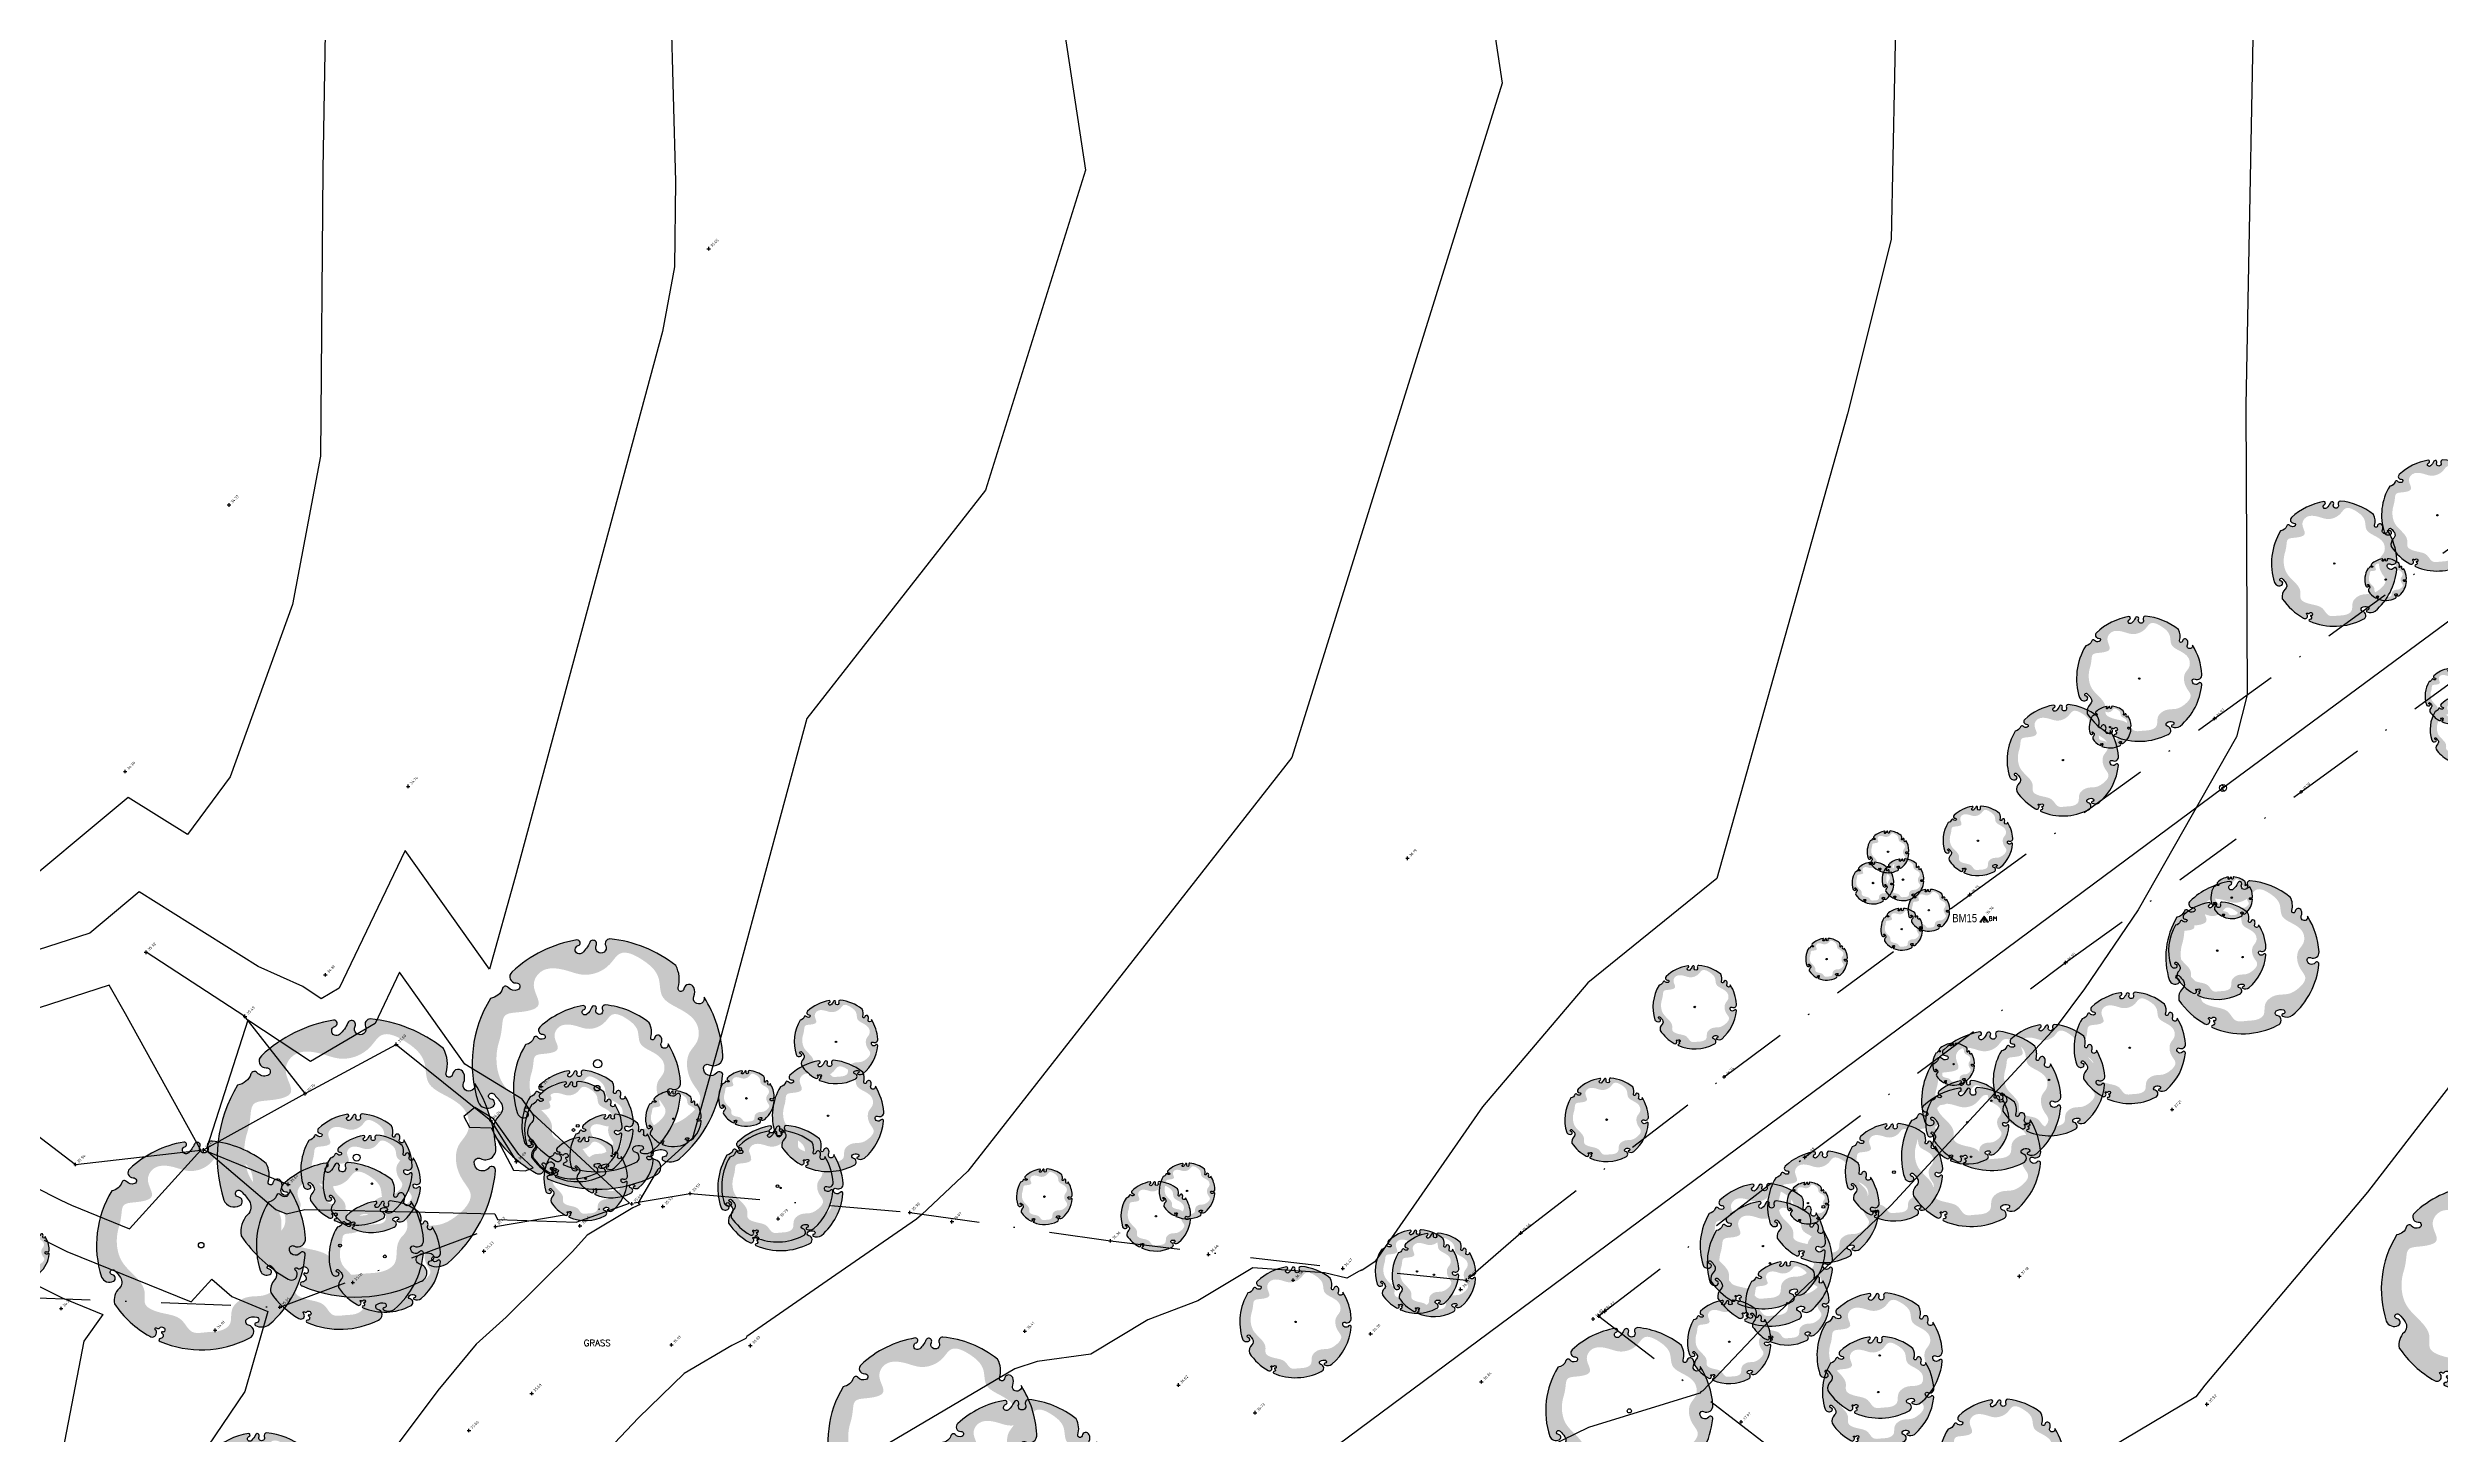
# Model space of a CAD drawing. Header units: metres. Extents: x 245957 to 247358, y 7418632 to 7419642.
# Drawn here: x 246741.4 to 246912.9, y 7419005.5 to 7419104.9 of the extents above; entities that cross this region are included whole.
import ezdxf
from ezdxf.enums import TextEntityAlignment as Align

# ---------------------------------------------------------------- set-up
doc = ezdxf.new("R2010")
doc.units = ezdxf.units.M
doc.linetypes.add('DASHDOT', pattern=[10, 5, -2.5, 0, -2.5])
doc.linetypes.add('PHANTOM', pattern=[2.5, 1.25, -0.25, 0.25, -0.25, 0.25, -0.25])
for name, color, linetype in [('-TEXT', 7, 'Continuous'), ('017_NAIL-L', 8, 'Continuous'), ('102_TOP_OF_BANK', 37, 'PHANTOM'), ('102_TOP_OF_BANK-L', 37, 'PHANTOM'), ('102_TOP_OF_BANK-S', 37, 'PHANTOM'), ('104_EXISTING_SURFACE-L', 35, 'Continuous'), ('104_EXISTING_SURFACE-S', 35, 'Continuous'), ('201_SINGLE_TREE-H', 63, 'Continuous'), ('201_SINGLE_TREE-S', 96, 'Continuous'), ('203_GROUP_TREES', 116, 'DASHDOT'), ('203_GROUP_TREES-L', 116, 'DASHDOT'), ('203_GROUP_TREES-S', 116, 'DASHDOT'), ('EX-BENCHMARK', 7, 'Continuous'), ('EX-BENCHMARK_(SLS)', 8, 'Continuous'), ('Surface_Contours_Major', 4, 'Continuous'), ('Surface_Contours_Minor', 253, 'Continuous')]:
    doc.layers.add(name, color=color, linetype=linetype)
doc.layers.add('717_ELEC_LINE_OVER', color=7, linetype='Continuous', true_color=0xffa500)
doc.layers.add('EX-ELECT_POLE_(SLS)', color=7, linetype='Continuous', true_color=0xffa500)
doc.styles.add('BOLD', font='ARIALN.TTF')
doc.styles.add('ISO2.5', font='isocp.shx', dxfattribs={"height": 2.5})
doc.styles.get("Standard").update_dxf_attribs({"font": 'SIMPLEX.shx'})

# ---------------------------------------------------------------- blocks, each defined once
blk = doc.blocks.new('BM')
at = {"color": 0, "linetype": 'Continuous', "lineweight": 13}
for p, q in [((0, 0), (-0.31, -0.44)), ((-0.19, -0.44), (0, 0)), ((0, 0), (-0.06, -0.44)), ((0, 0), (0.19, -0.44)), ((0.31, -0.44), (0, 0)), ((0, 0), (0.06, -0.44)), ((-0.31, -0.44), (-0.19, -0.44)), ((-0.06, -0.44), (0.06, -0.44)), ((0.19, -0.44), (0.31, -0.44)), ((0.47, -0.02), (0.38, -0.02)), ((0.38, -0.02), (0.38, -0.34)), ((0.47, -0.16), (0.38, -0.16)), ((0.38, -0.16), (0.39, -0.16)), ((0.38, -0.34), (0.47, -0.34)), ((0.38, -0.34), (0.39, -0.34)), ((0.52, -0.04), (0.47, -0.02)), ((0.47, -0.16), (0.52, -0.14)), ((0.52, -0.17), (0.47, -0.16)), ((0.47, -0.34), (0.52, -0.33)), ((0.54, -0.09), (0.52, -0.04)), ((0.52, -0.14), (0.54, -0.09)), ((0.55, -0.21), (0.52, -0.17)), ((0.52, -0.33), (0.55, -0.29)), ((0.56, -0.25), (0.55, -0.21)), ((0.55, -0.29), (0.56, -0.25)), ((0.67, -0.34), (0.67, -0.02)), ((0.67, -0.02), (0.78, -0.19)), ((0.78, -0.19), (0.89, -0.02)), ((0.89, -0.02), (0.89, -0.34))]:
    blk.add_line(p, q, dxfattribs=at)
blk = doc.blocks.new('201C')
at = {"layer": '201_SINGLE_TREE-H', "transparency": 33554534}
h = blk.add_hatch(color=256, dxfattribs=at)
h.paths.add_polyline_path([(-0.3717, -0.3344, 0.222926), (0.0196, -0.4996, 0.770799), (0.0439, -0.4417, -0.650302), (0.0511, -0.4116, -0.234737), (0.0964, -0.4247, -0.847312), (0.0816, -0.4475, 0.78443), (0.0732, -0.4583, 0.276934), (0.1352, -0.4813, 0.193599), (0.4309, -0.2536, 0.800435), (0.4144, -0.2337, -0.75216), (0.3757, -0.1925, -0.528914), (0.4006, -0.1909, 0.594112), (0.4663, -0.1804, 0.123805), (0.4962, 0.0616, -1.41759), (0.4607, 0.0811, 0.206906), (0.4758, 0.1133, 0.759729), (0.4374, 0.1252, -1.073307), (0.4187, 0.1392, 0.194379), (0.4474, 0.2231, 0.144612), (0.2544, 0.4304, 0.53339), (0.2277, 0.4128, -1.592592), (0.1939, 0.4293, 1.030038), (0.1758, 0.4513, -0.10361), (0.1314, 0.4262, -1.238487), (0.1282, 0.4593, 0.884725), (0.1336, 0.4818, 0.147549), (-0.1551, 0.4753, 0.71725), (-0.1579, 0.4291, -0.864032), (-0.1646, 0.4015, -0.310704), (-0.1946, 0.4266, 0.58143), (-0.2167, 0.4321, -0.281558), (-0.2766, 0.4162), (-0.2775, 0.4159, 0.217121), (-0.4959, 0.0634), (-0.4959, 0.0634, 0.440011), (-0.4522, 0.021, 0.723973), (-0.4442, 0.0516, -1.384648), (-0.4262, 0.0659, -0.051107), (-0.4149, 0.0223, -0.361502), (-0.441, -0.0208, 0.256822), (-0.4937, -0.0791, 0.116166), (-0.4065, -0.2911, 0.67803), (-0.3682, -0.2843, 0.170035), (-0.3696, -0.274, -1.054701), (-0.3596, -0.2696, 0.431903), (-0.3468, -0.2749, -0.910728), (-0.3329, -0.2993, -0.42046), (-0.3418, -0.2976, 1.007885), (-0.3479, -0.3018, -0.766634), (-0.3646, -0.3216, 0.938602), (-0.3717, -0.3344)])
edge = h.paths.add_edge_path(flags=16)
edge.add_spline(control_points=[(-0.3177, 0.2468), (-0.303, 0.2628), (-0.2856, 0.2893), (-0.256, 0.3411), (-0.1928, 0.3155), (-0.0921, 0.286), (-0.1162, 0.3941), (-0.0359, 0.4462), (0.0392, 0.3985), (0.1028, 0.3299), (0.1957, 0.3214), (0.2784, 0.3804), (0.3442, 0.2961), (0.3785, 0.2147), (0.3303, 0.1307), (0.3915, 0.0592), (0.4378, -0.0139), (0.4055, -0.0919), (0.3459, -0.1091), (0.3102, -0.1666), (0.3057, -0.2282), (0.3286, -0.3091), (0.2408, -0.3447), (0.1647, -0.3496), (0.103, -0.3142), (0.0463, -0.3153), (0.0047, -0.3356), (-0.0139, -0.3682), (-0.0327, -0.4069), (-0.0927, -0.4151), (-0.1463, -0.3868), (-0.23, -0.3665), (-0.2245, -0.2773), (-0.2864, -0.2294), (-0.3344, -0.1941), (-0.3737, -0.1409), (-0.3276, -0.0866), (-0.344, -0.0009), (-0.3866, 0.0828), (-0.3665, 0.1796), (-0.3359, 0.2271), (-0.3177, 0.2468)], knot_values=[0, 0, 0, 0, 0.064972, 0.101243, 0.15652, 0.245586, 0.324463, 0.387907, 0.486094, 0.554514, 0.671826, 0.728629, 0.823661, 0.919885, 0.989953, 1.075257, 1.171704, 1.23593, 1.293575, 1.346478, 1.426142, 1.479146, 1.570817, 1.644481, 1.712561, 1.774901, 1.807, 1.846291, 1.885582, 1.928182, 2.007036, 2.074591, 2.151638, 2.226455, 2.293426, 2.340744, 2.397548, 2.47317, 2.587294, 2.673595, 2.754259, 2.754259, 2.754259, 2.754259], degree=3, periodic=0)
at = {"layer": '201_SINGLE_TREE-S'}
blk.add_lwpolyline([(-0.3717, -0.3344, 0.222926), (0.0196, -0.4996, 0.770799), (0.0439, -0.4417, -0.650302), (0.0511, -0.4116, -0.234737), (0.0964, -0.4247, -0.847312), (0.0816, -0.4475, 0.78443), (0.0732, -0.4583, 0.276934), (0.1352, -0.4813, 0.193599), (0.4309, -0.2536, 0.800435), (0.4144, -0.2337, -0.75216), (0.3757, -0.1925, -0.528914), (0.4006, -0.1909, 0.594112), (0.4663, -0.1804, 0.123805), (0.4962, 0.0616, -1.41759), (0.4607, 0.0811, 0.206906), (0.4758, 0.1133, 0.759729), (0.4374, 0.1252, -1.073307), (0.4187, 0.1392, 0.194379), (0.4474, 0.2231, 0.144612), (0.2544, 0.4304, 0.53339), (0.2277, 0.4128, -1.592592), (0.1939, 0.4293, 1.030038), (0.1758, 0.4513, -0.10361), (0.1314, 0.4262, -1.238487), (0.1282, 0.4593, 0.884725), (0.1336, 0.4818, 0.147549), (-0.1551, 0.4753, 0.71725), (-0.1579, 0.4291, -0.864032), (-0.1646, 0.4015, -0.310704), (-0.1946, 0.4266, 0.58143), (-0.2167, 0.4321, -0.281558), (-0.2766, 0.4162), (-0.2775, 0.4159, 0.217121), (-0.4959, 0.0634), (-0.4959, 0.0634, 0.440011), (-0.4522, 0.021, 0.723973), (-0.4442, 0.0516, -1.384648), (-0.4262, 0.0659, -0.051107), (-0.4149, 0.0223, -0.361502), (-0.441, -0.0208, 0.256822), (-0.4937, -0.0791, 0.116166), (-0.4065, -0.2911, 0.67803), (-0.3682, -0.2843, 0.170035), (-0.3696, -0.274, -1.054701), (-0.3596, -0.2696, 0.431903), (-0.3468, -0.2749, -0.910728), (-0.3329, -0.2993, -0.42046), (-0.3418, -0.2976, 1.007885), (-0.3479, -0.3018, -0.766634), (-0.3646, -0.3216, 0.938602), (-0.3717, -0.3344)], format="xyb", dxfattribs=at)
blk = doc.blocks.new('201T')
at = {"layer": '201_SINGLE_TREE-S'}
blk.add_circle((0, 0), 0.5, dxfattribs=at)
blk = doc.blocks.new('CROSS')
at = {"color": 0, "linetype": 'Continuous'}
for p, q in [((-0.5, 0), (0.5, 0)), ((0, -0.5), (0, 0.5))]:
    blk.add_line(p, q, dxfattribs=at)
blk = doc.blocks.new('PP')
at = {"layer": 'EX-ELECT_POLE_(SLS)', "color": 0}
for p, q in [((-0.08, 0.24), (0.09, 0)), ((0.09, 0), (-0.1, 0)), ((-0.1, 0), (0.07, -0.24))]:
    blk.add_line(p, q, dxfattribs=at)
blk.add_circle((0, 0), 0.25, dxfattribs=at)
blk = doc.blocks.new('G')
at = {"layer": '-TEXT'}
blk.add_text('GRASS', height=0.45, dxfattribs=at).set_placement((0.02, -0.24), align=Align.CENTER)

msp = doc.modelspace()

# ---------------------------------------------------------------- linework, layer by layer
at = {"layer": '102_TOP_OF_BANK', "ltscale": 10}
for points in [[(246759.83, 7419029.9), (246755.51, 7419035.44), (246748.42, 7419040.03)], [(246726.44, 7419032.27), (246725.42, 7419027.84), (246733.25, 7419029.09), (246736.9, 7419029.76), (246743.36, 7419024.81), (246752.54, 7419025.86), (246758.62, 7419023.39)], [(246752.54, 7419025.86), (246759.83, 7419029.9), (246766.36, 7419033.43), (246773.14, 7419027.97), (246774.97, 7419025.02)]]:
    msp.add_lwpolyline(points, dxfattribs=at)
at = {"layer": '203_GROUP_TREES'}
for p, q in [((246896.73, 7419056.8), (246917.76, 7419072.02)), ((246902.93, 7419051.54), (246925.1, 7419067.69)), ((246879.17, 7419044.16), (246896.73, 7419056.8)), ((246886.05, 7419039.29), (246902.93, 7419051.54)), ((246861.57, 7419031.1), (246879.17, 7419044.16)), ((246867.34, 7419025.33), (246886.05, 7419039.29)), ((246846.98, 7419019.9), (246861.57, 7419031.1)), ((246853.01, 7419014.29), (246867.34, 7419025.33)), ((246773.47, 7419020.36), (246787.44, 7419022.74)), ((246787.44, 7419022.74), (246803.19, 7419021.38)), ((246758.02, 7419014.58), (246773.47, 7419020.36)), ((246803.19, 7419021.38), (246817.58, 7419019.34)), ((246817.58, 7419019.34), (246834.22, 7419017.37)), ((246846.98, 7419019.9), (246843.09, 7419016.51)), ((246843.09, 7419016.51), (246834.22, 7419017.37)), ((246739.42, 7419015.31), (246758.02, 7419014.58)), ((246853.01, 7419014.29), (246852.58, 7419013.95)), ((246852.58, 7419013.95), (246866.03, 7419003.66))]:
    msp.add_line(p, q, dxfattribs=at)
at = {"layer": '717_ELEC_LINE_OVER'}
for p, q in [((246897.33, 7419051.82), (247010.59, 7419135.61)), ((246796.13, 7418976.74), (246897.33, 7419051.82))]:
    msp.add_line(p, q, dxfattribs=at)
at = {"layer": 'Surface_Contours_Major'}
for points, elevation in [([(246785.2, 7419138.5), (246786.38, 7419095.3), (246786.32, 7419089.18), (246785.45, 7419084.55), (246774.88, 7419045.42), (246773.04, 7419038.82), (246767, 7419047.33), (246762.27, 7419037.45), (246760.98, 7419036.69), (246759.65, 7419037.58), (246756.45, 7419039.02), (246747.92, 7419044.36), (246744.39, 7419041.41), (246734.6, 7419038.26)], 35), ([(246841.65, 7419128.78), (246845.66, 7419102.34), (246830.56, 7419054.01), (246807.35, 7419024.34), (246804.02, 7419021.2), (246803.66, 7419020.89), (246797.57, 7419016.69), (246791.97, 7419012.82), (246791.49, 7419012.48), (246791.42, 7419012.35), (246790.43, 7419011.84), (246787.01, 7419009.83), (246783.72, 7419006.65), (246779.01, 7419001.69)], 36), ([(246899.67, 7419115.63), (246898.96, 7419079.24), (246899.06, 7419058.49), (246898.3, 7419055.47), (246891.26, 7419043.07), (246887.4, 7419037.42), (246885.37, 7419034.69), (246873.55, 7419021.89), (246864.43, 7419013.22), (246860.04, 7419008.59), (246859.89, 7419008.52), (246859.83, 7419008.42), (246851.83, 7419005.95), (246848.17, 7419004.16)], 37), ([(246741.11, 7419019.39), (246742.73, 7419018.57), (246751.66, 7419014.96), (246753.14, 7419016.59), (246754.58, 7419015.35), (246757.15, 7419014.27), (246755.5, 7419008.53), (246752.31, 7419003.81)], 35)]:
    msp.add_lwpolyline(points, dxfattribs=dict(at, elevation=elevation))
at = {"layer": 'Surface_Contours_Major', "elevation": 36}
msp.add_lwpolyline([(246771.61, 7419027.49), (246773.17, 7419027.45), (246774.77, 7419024.4), (246775.61, 7419024.37), (246776.18, 7419024.58), (246775.14, 7419025.54), (246773.32, 7419028.09), (246771.99, 7419028.9), (246771.2, 7419028.25)], close=True, dxfattribs=at)
at = {"layer": 'Surface_Contours_Minor'}
for points, elevation in [([(246808.54, 7419143.8), (246815.78, 7419096.11), (246808.61, 7419073.17), (246795.8, 7419056.79), (246789.4, 7419033.09), (246787.61, 7419026.71), (246785.08, 7419024.44), (246783.7, 7419022.07), (246783.84, 7419021.94), (246783.33, 7419021.72), (246780.04, 7419019.75), (246779, 7419018.57), (246774.23, 7419013.86), (246772.09, 7419011.94), (246769.33, 7419008.6), (246766.21, 7419004.43)], 35.5), ([(246761.44, 7419115.83), (246761.1, 7419096.17), (246760.93, 7419075.61), (246758.91, 7419064.98), (246754.45, 7419052.61), (246751.39, 7419048.47), (246747.15, 7419051.12), (246738.09, 7419043.57)], 34.5), ([(246873.89, 7419108.81), (246873.55, 7419091.14), (246870.42, 7419078.63), (246861.05, 7419045.33), (246851.79, 7419037.85), (246844.25, 7419028.95), (246836.53, 7419017.83), (246835.62, 7419017.23), (246835.4, 7419017.16), (246834.51, 7419016.67), (246832.9, 7419017.05), (246827.78, 7419017.4), (246823.83, 7419015.03), (246820.24, 7419013.68), (246816.15, 7419011.21), (246812.32, 7419010.7), (246810.71, 7419010.17), (246797.22, 7419002.2)], 36.5), ([(246917.96, 7419036.07), (246911.57, 7419027.85), (246907.7, 7419022.84), (246896.02, 7419009), (246895.39, 7419008.16), (246877.84, 7418997.72)], 37.5), ([(246739.92, 7419016.5), (246742.4, 7419015.26), (246745.33, 7419014.07), (246743.97, 7419012.14), (246742.33, 7419003.71), (246741.99, 7418997.88), (246742.02, 7418997.04), (246742.05, 7418995.78), (246742.24, 7418992.79), (246742.2, 7418992.7), (246742.05, 7418991.96), (246740.51, 7418989.84)], 34.5)]:
    msp.add_lwpolyline(points, dxfattribs=dict(at, elevation=elevation))
at = {"layer": 'Surface_Contours_Minor', "elevation": 35.5}
for points in [[(246725.69, 7419029.01), (246727.89, 7419028.23), (246733.31, 7419026.23), (246734.55, 7419026.18), (246742.31, 7419022.27), (246743.07, 7419021.89), (246747.24, 7419020.2), (246752.36, 7419025.84), (246746.95, 7419035.61), (246745.77, 7419037.67), (246735.64, 7419034.4), (246733.14, 7419032.1), (246727.83, 7419035.21), (246724.7, 7419034.06), (246724.53, 7419030.84)], [(246752.79, 7419026), (246752.9, 7419025.71), (246757.72, 7419021.59), (246758.48, 7419021.27), (246759.8, 7419021.6), (246768.43, 7419021.39), (246773.43, 7419021.27), (246773.63, 7419020.88), (246779.27, 7419020.68), (246783.09, 7419022.05), (246776.12, 7419028.48), (246775.39, 7419029.49), (246771.27, 7419032.01), (246766.6, 7419038.6), (246764.84, 7419034.92), (246760.22, 7419032.2), (246755.72, 7419035.17)]]:
    msp.add_lwpolyline(points, close=True, dxfattribs=at)

# ---------------------------------------------------------------- block references
at = {"layer": '-TEXT'}
msp.add_blockref('G', (246780.75, 7419012.04), dxfattribs=at)
at = {"layer": '102_TOP_OF_BANK-S', "xscale": 0.25, "yscale": 0.25, "zscale": 0.25}
for p in [(246748.42, 7419040.03), (246755.51, 7419035.44), (246766.36, 7419033.43), (246759.83, 7419029.9), (246773.14, 7419027.97), (246752.54, 7419025.86), (246774.97, 7419025.02), (246743.36, 7419024.81), (246758.62, 7419023.39)]:
    msp.add_blockref('CROSS', p, dxfattribs=at)
at = {"layer": '104_EXISTING_SURFACE-S', "xscale": 0.25, "yscale": 0.25, "zscale": 0.25}
for p in [(246788.76, 7419090.48), (246754.37, 7419072.11), (246746.93, 7419053), (246767.21, 7419051.93), (246838.86, 7419046.77), (246761.28, 7419038.42), (246776.76, 7419030.42), (246893.69, 7419028.76), (246783.25, 7419021.99), (246785.48, 7419021.81), (246779.53, 7419020.42), (246793.74, 7419020.93), (246806.2, 7419020.72), (246772.65, 7419018.59), (246824.6, 7419018.37), (246830.67, 7419016.52), (246882.73, 7419016.8), (246763.25, 7419016.35), (246842.67, 7419015.86), (246742.33, 7419014.49), (246852.18, 7419013.74), (246753.37, 7419012.93), (246786.09, 7419011.88), (246791.75, 7419011.83), (246811.43, 7419012.87), (246836.22, 7419012.68), (246776.07, 7419008.39), (246822.44, 7419009), (246844.16, 7419009.23), (246827.93, 7419007.02), (246862.78, 7419006.37), (246896.18, 7419007.62), (246771.57, 7419005.74)]:
    msp.add_blockref('CROSS', p, dxfattribs=at)
at = {"layer": '201_SINGLE_TREE-S', "rotation": 25}
for name, p, xscale, yscale, zscale in [('201C', (246912.7, 7419071.37), 8, 8, 8), ('201C', (246905.31, 7419067.91), 9, 9, 9), ('201T', (246912.7, 7419071.37), 0.1, 0.1, 0.1), ('201C', (246909, 7419066.76), 3, 3, 3), ('201T', (246905.31, 7419067.91), 0.1, 0.1, 0.1), ('201T', (246909, 7419066.76), 0.1, 0.1, 0.1), ('201C', (246891.33, 7419059.66), 9, 9, 9), ('201T', (246891.33, 7419059.66), 0.1, 0.1, 0.1), ('201C', (246913.82, 7419058.4), 4, 4, 4), ('201C', (246885.85, 7419053.81), 8, 8, 8), ('201C', (246889.24, 7419056.18), 3, 3, 3), ('201C', (246914.68, 7419056), 5, 5, 5), ('201T', (246889.24, 7419056.18), 0.1, 0.1, 0.1), ('201T', (246885.85, 7419053.81), 0.1, 0.1, 0.1), ('201C', (246879.76, 7419048.03), 5, 5, 5), ('201C', (246873.32, 7419047.24), 3, 3, 3), ('201T', (246879.76, 7419048.03), 0.1, 0.1, 0.1), ('201C', (246872.24, 7419045), 3, 3, 3), ('201C', (246874.39, 7419045.24), 3, 3, 3), ('201T', (246873.32, 7419047.24), 0.1, 0.1, 0.1), ('201C', (246898.73, 7419039.69), 11, 11, 11), ('201C', (246897.96, 7419043.95), 3, 3, 3), ('201T', (246872.24, 7419045), 0.1, 0.1, 0.1), ('201C', (246876.24, 7419043.05), 3, 3, 3), ('201T', (246874.39, 7419045.24), 0.1, 0.1, 0.1), ('201C', (246896.92, 7419040.15), 7, 7, 7), ('201T', (246897.96, 7419043.95), 0.1, 0.1, 0.1), ('201C', (246780.8, 7419032.04), 18, 18, 18), ('201C', (246874.3, 7419041.69), 3, 3, 3), ('201T', (246876.24, 7419043.05), 0.1, 0.1, 0.1), ('201C', (246868.91, 7419039.54), 3, 3, 3), ('201T', (246874.3, 7419041.69), 0.1, 0.1, 0.1), ('201C', (246859.46, 7419036.11), 6, 6, 6), ('201T', (246868.91, 7419039.54), 0.1, 0.1, 0.1), ('201T', (246896.92, 7419040.15), 0.1, 0.1, 0.1), ('201T', (246898.73, 7419039.69), 0.1, 0.1, 0.1), ('201C', (246763.52, 7419025.31), 20, 20, 20), ('201C', (246780.76, 7419030.29), 12, 12, 12), ('201C', (246797.89, 7419033.61), 6, 6, 6), ('201C', (246890.65, 7419033.19), 8, 8, 8), ('201T', (246859.46, 7419036.11), 0.1, 0.1, 0.1), ('201C', (246880.72, 7419029.39), 10, 10, 10), ('201C', (246884.86, 7419030.88), 8, 8, 8), ('201C', (246878.02, 7419032.01), 3, 3, 3), ('201C', (246731.91, 7419021.41), 16, 16, 16), ('201C', (246779.37, 7419027.59), 8, 8, 8), ('201T', (246780.8, 7419032.04), 0.6, 0.6, 0.6), ('201C', (246791.47, 7419029.56), 4, 4, 4), ('201C', (246797.32, 7419028.31), 8, 8, 8), ('201T', (246797.89, 7419033.61), 0.1, 0.1, 0.1), ('201C', (246853.14, 7419028.03), 6, 6, 6), ('201C', (246879.27, 7419025.37), 10, 10, 10), ('201T', (246878.02, 7419032.01), 0.1, 0.1, 0.1), ('201T', (246890.65, 7419033.19), 0.1, 0.1, 0.1), ('201C', (246779.06, 7419027.29), 7, 7, 7), ('201T', (246780.76, 7419030.29), 0.4, 0.4, 0.4), ('201C', (246786.23, 7419028.1), 4, 4, 4), ('201C', (246879, 7419027.85), 6, 6, 6), ('201T', (246884.86, 7419030.88), 0.1, 0.1, 0.1), ('201C', (246752.37, 7419019.03), 15, 15, 15), ('201C', (246763.52, 7419024.47), 8, 8, 8), ('201C', (246781.8, 7419025.43), 6, 6, 6), ('201C', (246793.91, 7419023.14), 9, 9, 9), ('201C', (246793.69, 7419023.26), 8, 8, 8), ('201T', (246791.47, 7419029.56), 0.1, 0.1, 0.1), ('201C', (246873.74, 7419024.27), 7, 7, 7), ('201T', (246880.72, 7419029.39), 0.1, 0.1, 0.1), ('201C', (246762.33, 7419019), 12, 12, 12), ('201C', (246764.61, 7419023.44), 7, 7, 7), ('201C', (246779.94, 7419023.8), 6, 6, 6), ('201T', (246779.06, 7419027.29), 0.2, 0.2, 0.2), ('201T', (246779.37, 7419027.59), 0.2, 0.2, 0.2), ('201T', (246786.23, 7419028.1), 0.1, 0.1, 0.1), ('201T', (246797.32, 7419028.31), 0.1, 0.1, 0.1), ('201T', (246853.14, 7419028.03), 0.1, 0.1, 0.1), ('201C', (246868.68, 7419021.78), 8, 8, 8), ('201T', (246879, 7419027.85), 0.1, 0.1, 0.1), ('201T', (246763.52, 7419025.31), 0.5, 0.5, 0.5), ('201T', (246781.8, 7419025.43), 0.1, 0.1, 0.1), ('201C', (246812.83, 7419022.51), 4, 4, 4), ('201C', (246823.06, 7419022.92), 4, 4, 4), ('201T', (246879.27, 7419025.37), 0.1, 0.1, 0.1), ('201C', (246916.18, 7419015.86), 15, 15, 15), ('201C', (246765.54, 7419018.23), 8, 8, 8), ('201T', (246763.52, 7419024.47), 0.1, 0.1, 0.1), ('201T', (246764.61, 7419023.44), 0.1, 0.1, 0.1), ('201T', (246779.94, 7419023.8), 0.1, 0.1, 0.1), ('201C', (246820.82, 7419021.11), 5, 5, 5), ('201C', (246864.34, 7419018.97), 9, 9, 9), ('201C', (246864.85, 7419017.73), 9, 9, 9), ('201C', (246867.57, 7419022.05), 3, 3, 3), ('201T', (246873.74, 7419024.27), 0.2, 0.2, 0.2), ('201T', (246793.69, 7419023.26), 0.2, 0.2, 0.2), ('201T', (246793.91, 7419023.14), 0.1, 0.1, 0.1), ('201T', (246812.83, 7419022.51), 0.1, 0.1, 0.1), ('201T', (246823.06, 7419022.92), 0.1, 0.1, 0.1), ('201T', (246867.57, 7419022.05), 0.1, 0.1, 0.1), ('201T', (246868.68, 7419021.78), 0.2, 0.2, 0.2), ('201C', (246739.49, 7419018.58), 4, 4, 4), ('201T', (246820.82, 7419021.11), 0.1, 0.1, 0.1), ('201C', (246839.55, 7419017.15), 6, 6, 6), ('201C', (246840.76, 7419016.91), 6, 6, 6), ('201T', (246752.37, 7419019.03), 0.4, 0.4, 0.4), ('201T', (246762.33, 7419019), 0.2, 0.2, 0.2), ('201T', (246765.54, 7419018.23), 0.2, 0.2, 0.2), ('201C', (246830.84, 7419013.53), 8, 8, 8), ('201C', (246866.09, 7419014.87), 6, 6, 6), ('201T', (246864.34, 7419018.97), 0.1, 0.1, 0.1), ('201T', (246839.55, 7419017.15), 0.1, 0.1, 0.1), ('201T', (246840.76, 7419016.91), 0.1, 0.1, 0.1), ('201T', (246864.85, 7419017.73), 0.1, 0.1, 0.1), ('201C', (246872.72, 7419011.13), 9, 9, 9), ('201C', (246804.81, 7419004.98), 15, 15, 15), ('201C', (246854.77, 7419007.15), 12, 12, 12), ('201C', (246861.93, 7419012.11), 6, 6, 6), ('201T', (246866.09, 7419014.87), 0.1, 0.1, 0.1), ('201T', (246830.84, 7419013.53), 0.1, 0.1, 0.1), ('201C', (246872.61, 7419008.5), 8, 8, 8), ('201T', (246861.93, 7419012.11), 0.1, 0.1, 0.1), ('201C', (246811.06, 7419001.49), 13, 13, 13), ('201T', (246872.72, 7419011.13), 0.1, 0.1, 0.1), ('201T', (246872.61, 7419008.5), 0.1, 0.1, 0.1), ('201C', (246881.46, 7419003.5), 9, 9, 9), ('201C', (246756.58, 7419000.6), 10, 10, 10), ('201T', (246854.77, 7419007.15), 0.3, 0.3, 0.3), ('201C', (246895.29, 7418997.67), 13, 13, 13)]:
    msp.add_blockref(name, p, dxfattribs=dict(at, xscale=xscale, yscale=yscale, zscale=zscale))
at = {"layer": '203_GROUP_TREES-S', "xscale": 0.25, "yscale": 0.25, "zscale": 0.25}
for p in [(246896.73, 7419056.8), (246902.93, 7419051.54), (246879.17, 7419044.16), (246886.05, 7419039.29), (246861.57, 7419031.1), (246867.34, 7419025.33), (246787.44, 7419022.74), (246773.47, 7419020.36), (246803.19, 7419021.38), (246846.98, 7419019.9), (246817.58, 7419019.34), (246834.22, 7419017.37), (246843.09, 7419016.51), (246758.02, 7419014.58), (246852.58, 7419013.95), (246853.01, 7419014.29)]:
    msp.add_blockref('CROSS', p, dxfattribs=at)
at = {"layer": 'EX-BENCHMARK_(SLS)'}
msp.add_blockref('BM', (246880.21, 7419042.63), dxfattribs=at)
at = {"layer": 'EX-ELECT_POLE_(SLS)'}
msp.add_blockref('PP', (246897.33, 7419051.82), dxfattribs=at)

# ---------------------------------------------------------------- texts
at = {"layer": '017_NAIL-L', "style": 'ISO2.5'}
msp.add_text('36.76', height=0.2, rotation=45, dxfattribs=at).set_placement((246880.37, 7419042.79), align=Align.MIDDLE_LEFT)
at = {"layer": '102_TOP_OF_BANK-L', "style": 'ISO2.5'}
for s, p in [('35.32', (246748.59, 7419040.2)), ('35.49', (246755.68, 7419035.61)), ('35.80', (246766.53, 7419033.6)), ('35.76', (246760, 7419030.07)), ('36.04', (246773.31, 7419028.14)), ('35.94', (246743.52, 7419024.98)), ('35.49', (246752.71, 7419026.03)), ('36.09', (246775.14, 7419025.19)), ('35.64', (246758.79, 7419023.56))]:
    msp.add_text(s, height=0.2, rotation=45, dxfattribs=at).set_placement(p, align=Align.MIDDLE_LEFT)
at = {"layer": '104_EXISTING_SURFACE-L', "style": 'ISO2.5'}
for s, p in [('35.05', (246788.93, 7419090.65)), ('34.37', (246754.54, 7419072.28)), ('34.36', (246747.1, 7419053.17)), ('34.74', (246767.38, 7419052.1)), ('36.19', (246839.02, 7419046.94)), ('34.81', (246761.44, 7419038.59)), ('35.17', (246776.93, 7419030.59)), ('37.21', (246893.86, 7419028.93)), ('35.49', (246783.42, 7419022.16)), ('35.53', (246785.65, 7419021.97)), ('35.46', (246779.7, 7419020.59)), ('35.79', (246793.91, 7419021.09)), ('36.07', (246806.37, 7419020.88)), ('35.33', (246772.81, 7419018.76)), ('36.44', (246824.76, 7419018.54)), ('35.08', (246763.41, 7419016.52)), ('36.56', (246830.84, 7419016.69)), ('37.18', (246882.9, 7419016.97)), ('34.39', (246742.49, 7419014.66)), ('36.71', (246842.84, 7419016.03)), ('34.81', (246753.54, 7419013.1)), ('36.41', (246811.6, 7419013.04)), ('36.70', (246836.39, 7419012.85)), ('36.82', (246852.35, 7419013.91)), ('35.91', (246786.25, 7419012.04)), ('36.03', (246791.92, 7419012)), ('36.84', (246844.33, 7419009.4)), ('35.69', (246776.24, 7419008.56)), ('36.62', (246822.6, 7419009.17)), ('37.52', (246896.35, 7419007.79)), ('35.66', (246771.73, 7419005.9)), ('36.73', (246828.1, 7419007.18)), ('37.07', (246862.95, 7419006.53))]:
    msp.add_text(s, height=0.2, rotation=45, dxfattribs=at).set_placement(p, align=Align.MIDDLE_LEFT)
at = {"layer": '203_GROUP_TREES-L', "style": 'ISO2.5'}
for s, p in [('36.97', (246896.9, 7419056.97)), ('37.10', (246903.09, 7419051.71)), ('36.75', (246879.33, 7419044.32)), ('36.95', (246886.21, 7419039.46)), ('36.74', (246861.74, 7419031.27)), ('36.88', (246867.51, 7419025.49)), ('35.59', (246787.61, 7419022.91)), ('35.98', (246803.36, 7419021.54)), ('35.43', (246773.63, 7419020.53)), ('36.66', (246847.15, 7419020.07)), ('36.36', (246817.74, 7419019.5)), ('36.47', (246834.38, 7419017.54)), ('36.69', (246843.26, 7419016.67)), ('35.05', (246758.19, 7419014.75)), ('36.82', (246853.18, 7419014.46)), ('36.83', (246852.74, 7419014.11))]:
    msp.add_text(s, height=0.2, rotation=45, dxfattribs=at).set_placement(p, align=Align.MIDDLE_LEFT)
at = {"layer": 'EX-BENCHMARK', "color": 2, "style": 'BOLD'}
msp.add_text('BM15', height=0.595, dxfattribs=at).set_placement((246878.81, 7419042.48), align=Align.MIDDLE)

doc.saveas('drawing.dxf')
